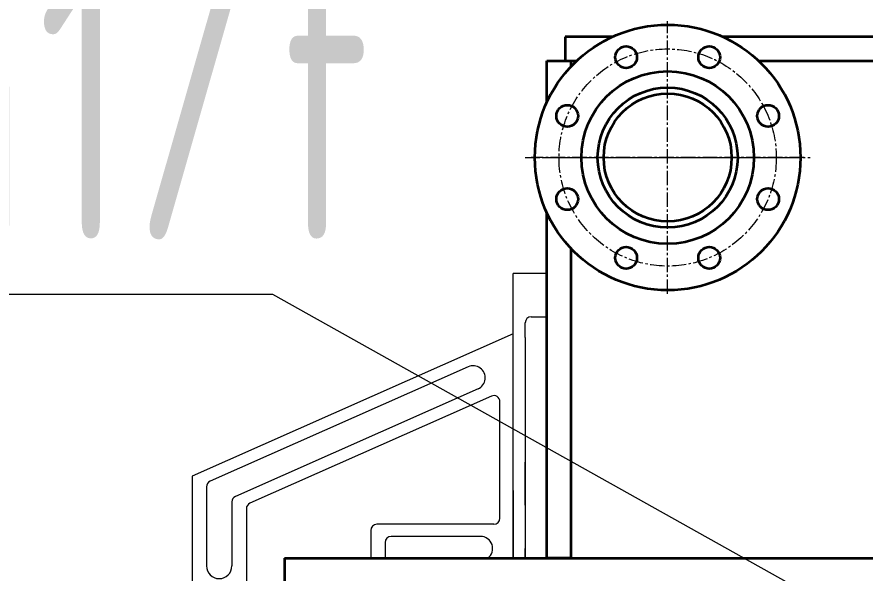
# Model space of a CAD drawing. Header units: millimetres. Extents: x -17820 to 17820, y -12600 to 12600.
# Drawn here: x 6433 to 7136, y 6084 to 6544 of the extents above; entities that cross this region are included whole.
import ezdxf

# ---------------------------------------------------------------- set-up
doc = ezdxf.new("R2010")
doc.units = ezdxf.units.MM
doc.linetypes.add('点画线', pattern=[18, 12, -2, 2, -2])
doc.layers.get('0').update_dxf_attribs({"lineweight": 35})
for name, color, linetype, lineweight in [('EB0_1_1_1_1_1_1_1_1_1_1_1_1_1_1_1_1_1_1_1', 7, 'Continuous', 35), ('EB0_1_1_1_1_1_1_1_1_1_1_1_1_1_1_1_1_1_1_1_1_1_1_1_1_1_1_1_1', 7, 'Continuous', 35), ('EB0_1_1_1_1_1_1_1_1_1_1_1_1_1_1_1_1_1_1_1_1_1_1_1_1_1_1_1_1_1_1_1', 7, 'Continuous', 35), ('EB0_1_1_1_1_1_1_1_1_1_1_1_1_1_1_1_1_1_1_1_1_1_1_1_1_1_1_1_1_1_1_1_1', 7, 'Continuous', 35), ('EB0_1_1_1_1_1_1_1_1_1_1_1_1_1_1_1_1_1_1_1_1_1_1_1_1_1_1_1_1_1_1_1_1_1', 7, 'Continuous', 35), ('中心线层', 1, '点画线', 18), ('尺寸线层', 3, 'Continuous', 18), ('细实线层', 2, 'Continuous', 18)]:
    doc.layers.add(name, color=color, linetype=linetype, lineweight=lineweight)
doc.styles.add('机械', font='isocp', dxfattribs={"width": 0.667, "bigfont": 'gbcbig.shx'})
doc.dimstyles.new('标准', dxfattribs={"dimscale": 60, "dimtxt": 4, "dimasz": 3, "dimexe": 1, "dimexo": 0, "dimgap": 0.76128, "dimtad": 1, "dimdec": 1, "dimdsep": 46, "dimtxsty": '机械', "dimblk": '_CAXARROW', "dimcen": 0, "dimdle": 4, "dimclrt": 2, "dimaunit": 1, "dimazin": 2, "dimtfac": 0.707107, "dimtdec": 3, "dimtmove": 0, "dimatfit": 3, "dimfxl": 0, "dimfrac": 2, "dimtolj": 1, "dimlwd": 18, "dimarcsym": 0})

# ---------------------------------------------------------------- blocks, each defined once
blk = doc.blocks.new('*X89')
at = {"layer": '细实线层', "color": 6, "linetype": 'Continuous', "lineweight": 18}
for p, q in [((67.63, -112.92), (67.63, 41.71)), ((95.63, 41.71), (67.63, 41.71)), ((77.63, -11.32), (77.63, 0.71)), ((82.63, 5.71), (95.63, 5.71)), ((67.63, -8.29), (-198.37, -126.29)), ((77.63, -11.32), (77.63, -194.29)), ((30.43, -35.73), (-183.4, -130.59)), ((38.54, -54.02), (-162.4, -143.16)), ((49.6, -60.05), (-150.4, -148.77)), ((56.63, -161.29), (56.63, -64.62)), ((67.63, -194.29), (67.63, -112.92)), ((77.63, -150.29), (77.63, -114.85)), ((-198.37, -126.29), (-198.37, -271.29)), ((-186.37, -135.16), (-186.37, -200.79)), ((67.63, -138.29), (67.63, -194.29)), ((77.63, -138.29), (77.63, -150.29)), ((-165.37, -147.73), (-165.37, -200.79)), ((-153.37, -153.34), (-153.37, -221.29)), ((51.63, -166.29), (-45.37, -166.29)), ((-50.37, -171.29), (-50.37, -194.29)), ((-38.37, -181.29), (-38.37, -194.29)), ((40.63, -176.29), (-33.37, -176.29)), ((77.63, -194.29), (77.63, -186.29)), ((-257.37, -226.29), (-198.37, -226.29)), ((-257.37, -276.29), (-257.37, -226.29)), ((-121.87, -226.29), (-148.37, -226.29)), ((-121.87, -236.29), (-124.37, -236.29)), ((-121.87, -256.29), (-124.37, -256.29)), ((-152.37, -266.29), (-162.37, -276.29)), ((-121.87, -266.29), (-152.37, -266.29)), ((-198.37, -271.29), (-157.37, -271.29)), ((-223.87, -276.29), (-257.37, -276.29)), ((-162.37, -276.29), (-223.87, -276.29))]:
    blk.add_line(p, q, dxfattribs=at)
for radius in [21, 12]:
    blk.add_circle((-172.37, -243.29), radius, dxfattribs=at)
for centre, radius, start, end in [((82.63, 0.71), 5, 90, 180), ((34.49, -44.87), 10, 293.92251, 113.92251), ((51.63, -64.62), 5, 0, 113.92251), ((-181.37, -135.16), 5, 113.92251, 180), ((-160.37, -147.73), 5, 113.92251, 180), ((-148.37, -153.34), 5, 113.92251, 180), ((51.63, -161.29), 5, 270, 0), ((-45.37, -171.29), 5, 90, 180), ((-33.37, -181.29), 5, 90, 180), ((40.63, -186.29), 10, 306.8698, 90), ((-175.87, -200.79), 10.5, 180, 360), ((-148.37, -221.29), 5, 180, 270), ((-124.37, -246.29), 10, 90, 270)]:
    blk.add_arc(centre, radius, start, end, dxfattribs=at)
blk = doc.blocks.new('*X186')
at = {"layer": '尺寸线层', "linetype": 'Continuous', "lineweight": 18}
for points in [[(11014.34, 9122.92), (10991.84, 8942.92), (11036.84, 8942.92)], [(11014.34, 4347.92), (10991.84, 4527.92), (11036.84, 4527.92)]]:
    blk.add_hatch(color=0, dxfattribs=at).paths.add_polyline_path(points, flags=0)
at = {"layer": '尺寸线层', "color": 0, "linetype": 'Continuous'}
for p, q in [((6587.04, 9122.92), (11074.34, 9122.92)), ((8682.04, 4347.92), (11074.34, 4347.92))]:
    blk.add_line(p, q, dxfattribs=at)
at = {"layer": '尺寸线层', "color": 0, "linetype": 'Continuous', "lineweight": 18}
blk.add_line((11014.34, 4347.92), (11014.34, 9122.92), dxfattribs=at)
at = {"layer": '尺寸线层', "color": 2, "insert": (10848.66, 6735.42), "char_height": 240, "width": 919.3166, "attachment_point": 5, "rotation": 90, "line_spacing_factor": 0.939812, "style": '机械'}
blk.add_mtext('\\T1.1;4775', dxfattribs=at)
blk = doc.blocks.new('_CAXARROW')
blk.add_hatch(color=2).paths.add_polyline_path([(0, 0), (-1, 0.125), (-1, -0.125)], flags=0)
blk = doc.blocks.new('*X203')
at = {"layer": '尺寸线层', "linetype": 'Continuous', "lineweight": 18}
for points in [[(6075.54, 9740.27), (6255.54, 9717.77), (6255.54, 9762.77)], [(9180.54, 9740.27), (9000.54, 9717.77), (9000.54, 9762.77)]]:
    blk.add_hatch(color=0, dxfattribs=at).paths.add_polyline_path(points, flags=0)
at = {"layer": '尺寸线层', "color": 0, "linetype": 'Continuous'}
for p, q in [((6075.54, 5567.92), (6075.54, 9800.27)), ((9180.54, 6254.42), (9180.54, 9800.27))]:
    blk.add_line(p, q, dxfattribs=at)
at = {"layer": '尺寸线层', "color": 0, "linetype": 'Continuous', "lineweight": 18}
blk.add_line((9180.54, 9740.27), (6075.54, 9740.27), dxfattribs=at)
at = {"layer": '尺寸线层', "color": 2, "insert": (7628.04, 9905.95), "char_height": 240, "width": 827.8423, "attachment_point": 5, "line_spacing_factor": 0.939812, "style": '机械'}
blk.add_mtext('\\T1.1;3105', dxfattribs=at)
blk = doc.blocks.new('*X219')
at = {"layer": '尺寸线层', "color": 0}
blk.add_line((6635.56, 6314.46), (6357.76, 6314.46), dxfattribs=at)
at = {"layer": '尺寸线层', "color": 0, "linetype": 'Continuous'}
for p, q in [((6644.87, 6314.46), (6635.56, 6314.46)), ((7630.12, 5762.92), (6644.87, 6314.46))]:
    blk.add_line(p, q, dxfattribs=at)
at = {"layer": '尺寸线层', "color": 2, "insert": (6541.85, 6480.13), "char_height": 240, "width": 736.368, "attachment_point": 5, "line_spacing_factor": 0.939812, "style": '机械'}
blk.add_mtext('\\T1.1;a1/f', dxfattribs=at)

msp = doc.modelspace()

# ---------------------------------------------------------------- linework, layer by layer
at = {"layer": 'EB0_1_1_1_1_1_1_1_1_1_1_1_1_1_1_1_1_1_1_1'}
msp.add_line((6872.04, 6484.71), (6872.04, 6486.92), dxfattribs=at)
at = {"layer": 'EB0_1_1_1_1_1_1_1_1_1_1_1_1_1_1_1_1_1_1_1_1_1_1_1_1_1_1_1_1'}
msp.add_line((6887.04, 6527.92), (6887.04, 6507.92), dxfattribs=at)
at = {"layer": 'EB0_1_1_1_1_1_1_1_1_1_1_1_1_1_1_1_1_1_1_1_1_1_1_1_1_1_1_1_1_1_1_1'}
for p, q in [((6926.22, 6527.92), (6887.04, 6527.92)), ((6926.22, 6527.92), (6887.04, 6527.92)), ((8256.22, 6527.92), (7017.87, 6527.92))]:
    msp.add_line(p, q, dxfattribs=at)
at = {"layer": 'EB0_1_1_1_1_1_1_1_1_1_1_1_1_1_1_1_1_1_1_1_1_1_1_1_1_1_1_1_1_1_1_1_1'}
for p, q in [((6916.67, 6527.92), (6887.04, 6527.92)), ((6887.04, 6527.92), (6887.04, 6507.92)), ((6916.67, 6527.92), (6887.04, 6527.92)), ((6872.04, 6473.74), (6872.04, 6507.92)), ((6872.04, 6507.92), (6896.55, 6507.92)), ((6872.04, 6507.92), (6896.55, 6507.92)), ((6872.04, 6473.74), (6872.04, 6507.92)), ((6892.04, 6503.42), (6892.04, 6507.92)), ((7047.54, 6507.92), (8226.55, 6507.92)), ((6872.04, 6095.92), (6872.04, 6382.09)), ((6892.04, 6095.92), (6892.04, 6352.42)), ((6654.54, 6095.92), (8619.54, 6095.92)), ((6654.54, 6095.92), (6654.54, 6013.92)), ((6892.04, 6095.92), (6872.04, 6095.92))]:
    msp.add_line(p, q, dxfattribs=at)
at = {"layer": 'EB0_1_1_1_1_1_1_1_1_1_1_1_1_1_1_1_1_1_1_1_1_1_1_1_1_1_1_1_1_1_1_1_1_1'}
for centre, radius in [((6972.04, 6427.92), 110), ((6937.6, 6511.07), 9), ((7006.49, 6511.07), 9), ((6972.04, 6427.92), 71.5), ((6972.04, 6427.92), 58), ((6972.04, 6427.92), 53), ((6888.9, 6462.36), 9), ((7055.19, 6462.36), 9), ((6888.9, 6393.48), 9), ((7055.19, 6393.48), 9), ((6937.6, 6344.77), 9), ((7006.49, 6344.77), 9)]:
    msp.add_circle(centre, radius, dxfattribs=at)
at = {"layer": '中心线层', "linetype": '点画线', "lineweight": 18}
for p, q in [((6972.04, 6314.92), (6972.04, 6540.92)), ((7085.04, 6427.92), (6859.04, 6427.92))]:
    msp.add_line(p, q, dxfattribs=at)
at = {"layer": '中心线层'}
for p, q in [((6854.04, 6427.92), (7090.04, 6427.92)), ((6869.04, 6427.92), (7075.04, 6427.92)), ((6874.04, 6427.92), (7070.04, 6427.92))]:
    msp.add_line(p, q, dxfattribs=at)
msp.add_circle((6972.04, 6427.92), 90, dxfattribs=at)

# ---------------------------------------------------------------- block references
at = {"layer": 'EB0_1_1_1_1_1_1_1_1_1_1_1_1_1_1_1_1_1_1_1_1_1_1_1_1_1_1_1_1_1_1_1_1'}
msp.add_blockref('*X89', (6776.42, 6290.21), dxfattribs=at)
at = {"layer": '尺寸线层'}
msp.add_blockref('*X219', (0, 0), dxfattribs=at)

# ---------------------------------------------------------------- dimensions: what is measured, and where the dimension line sits
dim = msp.add_linear_dim(base=(6075.54, 9740.27), p1=(9180.54, 6254.42), p2=(6075.54, 5567.92), dimstyle='标准', override={"dimsah": 1, "dimtfill": 1, "dimtzin": 8}, dxfattribs=at)
dim.commit()
dim.dimension.update_dxf_attribs({"geometry": '*X203', "text_midpoint": (7628.04, 9740.27)})
dim = msp.add_linear_dim(base=(11014.34, 9122.92), p1=(8682.04, 4347.92), p2=(6587.04, 9122.92), angle=90, dimstyle='标准', override={"dimsah": 1, "dimtfac": 1, "dimtfill": 1, "dimtzin": 8}, dxfattribs=at)
dim.commit()
dim.dimension.update_dxf_attribs({"geometry": '*X186', "text_midpoint": (11014.34, 6735.42)})

doc.saveas('drawing.dxf')
